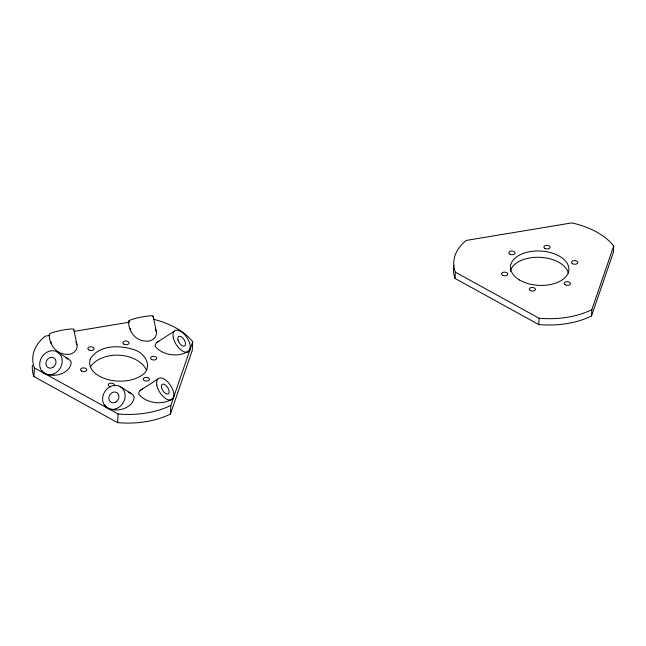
<?xml version="1.0" encoding="UTF-8"?>
<svg xmlns="http://www.w3.org/2000/svg" width="646" height="646" viewBox="0 0 646 646"><rect width="100%" height="100%" fill="white"/><g stroke="black" fill="none" stroke-linecap="round" stroke-linejoin="round"><path stroke-width="0.97" d="M173.613 395.554L173.564 397.492C164.859 406.043 146.182 403.653 138.825 394.197L138.874 392.259L140.101 390.507L157.858 379.016M190.029 347.742L189.989 349.68C181.284 358.223 162.598 355.833 155.25 346.377L155.29 344.447L156.518 342.687L174.283 331.196M153.514 319.277A69.736 40.989 2.9 0 1 192.702 341.782L192.258 350.447L170.415 414.054A69.17 40.658 2.9 0 1 117.629 422.645L33.923 376.57L34.359 367.905A69.049 40.585 2.9 0 1 45.244 336.17L49.92 335.395M117.629 422.645L118.065 413.981L34.359 367.905M170.415 414.054L170.851 405.389L192.702 341.782M455.042 278.466L455.365 272.168A69.049 40.585 2.9 0 1 466.242 240.433L571.791 222.902A69.736 40.989 2.9 0 1 613.7 246.045L613.377 252.344L591.534 315.959A69.17 40.658 2.9 0 1 538.748 324.55L455.042 278.466A69.049 40.585 2.9 0 1 453.799 265.409M538.748 324.55L539.071 318.244L455.365 272.168M591.534 315.959L591.857 309.66L613.7 246.045M90.367 366.815C102.48 349.938 137.122 351.594 146.69 370.271M156.518 342.687L158.843 341.225M140.101 390.507L142.419 389.045M74.209 331.358L129.757 322.136M65.981 357.932L70.139 360.339L71.238 362.325C70.551 374.551 49.33 379.888 41.982 370.699M128.199 392.3L131.033 393.382L133.068 394.981L134.166 396.967C133.512 409.338 111.282 414.926 104.547 404.679M120.075 386.518L131.033 393.382M57.155 351.876L68.105 358.748M155.21 328.903C159.465 335.29 152.488 342.323 145.77 341.088C135.361 340.805 128.271 331.172 128.619 321.143M75.865 342.081C80.12 348.469 73.143 355.502 66.425 354.266C56.016 353.984 48.926 344.35 49.266 334.321A12.516 1.51 -11.5 0 1 63.163 330.017A12.516 1.51 -11.5 0 1 73.394 329.904M153.159 316.241L156.275 331.568M73.814 329.42L76.922 344.746M130.322 328.418L130.452 330.171M50.977 341.597L51.099 343.349M33.923 376.57A69.049 40.585 2.9 0 1 32.413 365.361M110.749 386.768A3.117 1.833 2.9 0 1 108.375 384.378A3.117 1.833 2.9 0 1 112.493 383.32A3.117 1.833 2.9 0 1 114.156 385.896M170.851 405.389A69.17 40.658 2.9 0 1 118.065 413.981M129.03 321.458A12.516 1.51 -11.5 0 1 140.909 317.146A12.516 1.51 -11.5 0 1 152.739 316.718M510.38 271.288A29.248 17.192 2.9 0 1 539.353 257.294A29.248 17.192 2.9 0 1 568.327 273.21M591.857 309.66A69.17 40.658 2.9 0 1 539.071 318.244M90.254 358.974C86.572 371.547 101.672 378.806 111.855 380.429A29.248 17.192 2.9 0 0 139.867 376.473C154.757 368.955 145.576 352.102 132.616 349.268C118.622 344.948 98.781 345.053 90.254 358.974M147.732 377.627L146.965 377.45A3.117 1.833 2.9 0 0 143.323 379.557A3.117 1.833 2.9 0 0 148.305 380.72A3.117 1.833 2.9 0 0 147.732 377.627M151.608 359.475A3.117 1.833 2.9 0 0 156.72 358.627A3.117 1.833 2.9 0 0 152.666 356.39A3.117 1.833 2.9 0 0 151.608 359.475M81.622 371.006A3.117 1.833 2.9 0 0 86.742 370.158A3.117 1.833 2.9 0 0 82.688 367.929A3.117 1.833 2.9 0 0 81.622 371.006M173.249 337.462A12.516 6.395 57.1 0 0 187.647 352.11A12.516 6.395 57.1 0 0 184.126 334.071A12.516 6.395 57.1 0 0 173.249 337.462M116.135 408.732A12.516 10.724 -57.9 0 0 122.304 388.23A12.516 10.724 -57.9 0 0 103.198 395.207A12.516 10.724 -57.9 0 0 116.135 408.732M53.214 374.099A12.516 10.724 -57.9 0 0 59.375 353.588A12.516 10.724 -57.9 0 0 40.27 360.565A12.516 10.724 -57.9 0 0 53.214 374.099M88.93 349.946A3.117 1.833 2.9 0 0 94.05 349.098A3.117 1.833 2.9 0 0 89.988 346.862A3.117 1.833 2.9 0 0 88.93 349.946M123.927 344.181A3.117 1.833 2.9 0 0 129.038 343.325A3.117 1.833 2.9 0 0 124.985 341.096A3.117 1.833 2.9 0 0 123.927 344.181M156.833 385.274A12.516 6.395 57.1 0 0 171.23 399.931A12.516 6.395 57.1 0 0 167.71 381.891A12.516 6.395 57.1 0 0 156.833 385.274M161.54 387.737A5.652 2.891 57.1 0 0 168.178 393.866A5.652 2.891 57.1 0 0 166.046 385.5A5.652 2.891 57.1 0 0 161.54 387.737M177.965 339.917A5.652 2.891 57.1 0 0 184.603 346.046A5.652 2.891 57.1 0 0 182.463 337.68A5.652 2.891 57.1 0 0 177.965 339.917M52.94 367.413A5.652 4.845 -57.9 0 0 54.014 357.997A5.652 4.845 -57.9 0 0 45.906 362.842A5.652 4.845 -57.9 0 0 52.94 367.413M115.86 402.054A5.652 4.845 -57.9 0 0 116.942 392.639A5.652 4.845 -57.9 0 0 108.835 397.476A5.652 4.845 -57.9 0 0 115.86 402.054M544.925 248.444A3.117 1.833 2.9 0 0 550.037 247.596A3.117 1.833 2.9 0 0 545.983 245.359A3.117 1.833 2.9 0 0 544.925 248.444M530.309 290.571A3.117 1.833 2.9 0 0 535.421 289.715A3.117 1.833 2.9 0 0 531.367 287.486A3.117 1.833 2.9 0 0 530.309 290.571M519.562 280.009A29.248 17.192 2.9 0 0 568.084 273.153A29.248 17.192 2.9 0 0 531.375 251.423A29.248 17.192 2.9 0 0 519.562 280.009M509.936 254.209A3.117 1.833 2.9 0 0 515.048 253.361A3.117 1.833 2.9 0 0 510.994 251.124A3.117 1.833 2.9 0 0 509.936 254.209M502.628 275.277A3.117 1.833 2.9 0 0 507.74 274.421A3.117 1.833 2.9 0 0 503.686 272.192A3.117 1.833 2.9 0 0 502.628 275.277M565.298 284.805A3.117 1.833 2.9 0 0 570.41 283.949A3.117 1.833 2.9 0 0 566.356 281.721A3.117 1.833 2.9 0 0 565.298 284.805M572.606 263.738A3.117 1.833 2.9 0 0 577.718 262.89A3.117 1.833 2.9 0 0 573.664 260.661A3.117 1.833 2.9 0 0 572.606 263.738"/></g></svg>
